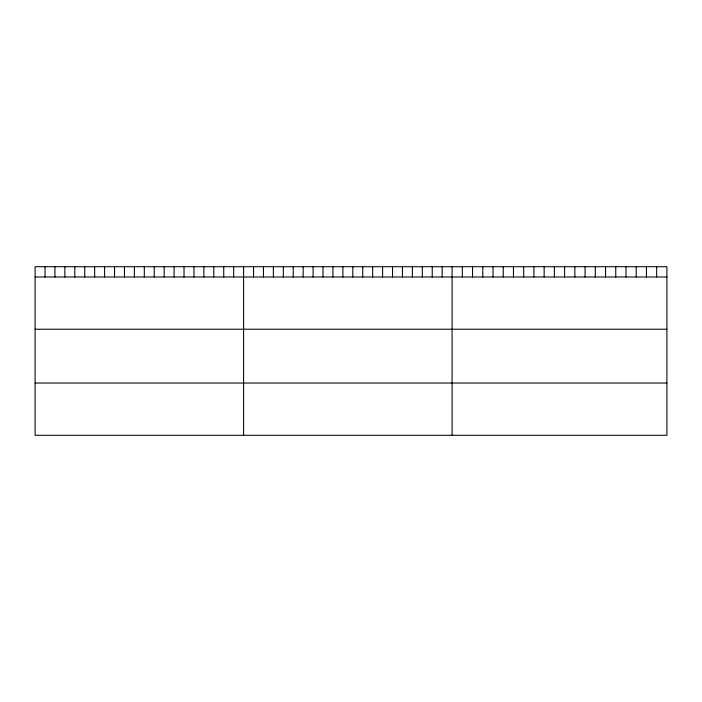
<?xml version="1.0" encoding="UTF-8"?>
<svg xmlns="http://www.w3.org/2000/svg" width="702" height="702" viewBox="0 0 702 702"><rect width="100%" height="100%" fill="white"/><g stroke="black" fill="none" stroke-linecap="round" stroke-linejoin="round"><path stroke-width="1.05" d="M666.9 276.992L666.9 435.293L35.1 435.293L35.1 266.707L666.9 266.707L666.9 276.992L35.1 276.992M35.1 329.229L666.9 329.229M35.1 383.046L666.9 383.046M656.668 266.707L656.668 276.992M646.445 266.707L646.445 276.992M636.214 266.707L636.214 276.992M625.982 266.707L625.982 276.992M615.751 266.707L615.751 276.992M605.528 266.707L605.528 276.992M595.296 266.707L595.296 276.992M585.064 266.707L585.064 276.992M574.841 266.707L574.841 276.992M564.61 266.707L564.61 276.992M554.378 266.707L554.378 276.992M544.147 266.707L544.147 276.992M533.924 266.707L533.924 276.992M523.692 266.707L523.692 276.992M513.46 266.707L513.46 276.992M503.237 266.707L503.237 276.992M493.006 266.707L493.006 276.992M482.774 266.707L482.774 276.992M472.543 266.707L472.543 276.992M462.32 266.707L462.32 276.992M452.088 266.707L452.088 435.293M442.163 266.707L442.163 276.992M432.23 266.707L432.23 276.992M422.306 266.707L422.306 276.992M412.372 266.707L412.372 276.992M402.448 266.707L402.448 276.992M392.515 266.707L392.515 276.992M382.59 266.707L382.59 276.992M372.665 266.707L372.665 276.992M362.732 266.707L362.732 276.992M352.808 266.707L352.808 276.992M342.874 266.707L342.874 276.992M332.95 266.707L332.95 276.992M323.017 266.707L323.017 276.992M313.092 266.707L313.092 276.992M303.167 266.707L303.167 276.992M293.234 266.707L293.234 276.992M283.31 266.707L283.31 276.992M273.376 266.707L273.376 276.992M263.452 266.707L263.452 276.992M253.519 266.707L253.519 276.992M243.594 266.707L243.594 435.293M233.669 266.707L233.669 276.992M223.736 266.707L223.736 276.992M213.812 266.707L213.812 276.992M203.878 266.707L203.878 276.992M193.954 266.707L193.954 276.992M184.021 266.707L184.021 276.992M174.096 266.707L174.096 276.992M164.171 266.707L164.171 276.992M154.238 266.707L154.238 276.992M144.314 266.707L144.314 276.992M134.38 266.707L134.38 276.992M124.456 266.707L124.456 276.992M114.523 266.707L114.523 276.992M104.598 266.707L104.598 276.992M94.673 266.707L94.673 276.992M84.74 266.707L84.74 276.992M74.816 266.707L74.816 276.992M64.882 266.707L64.882 276.992M54.958 266.707L54.958 276.992M45.025 266.707L45.025 276.992"/></g></svg>
